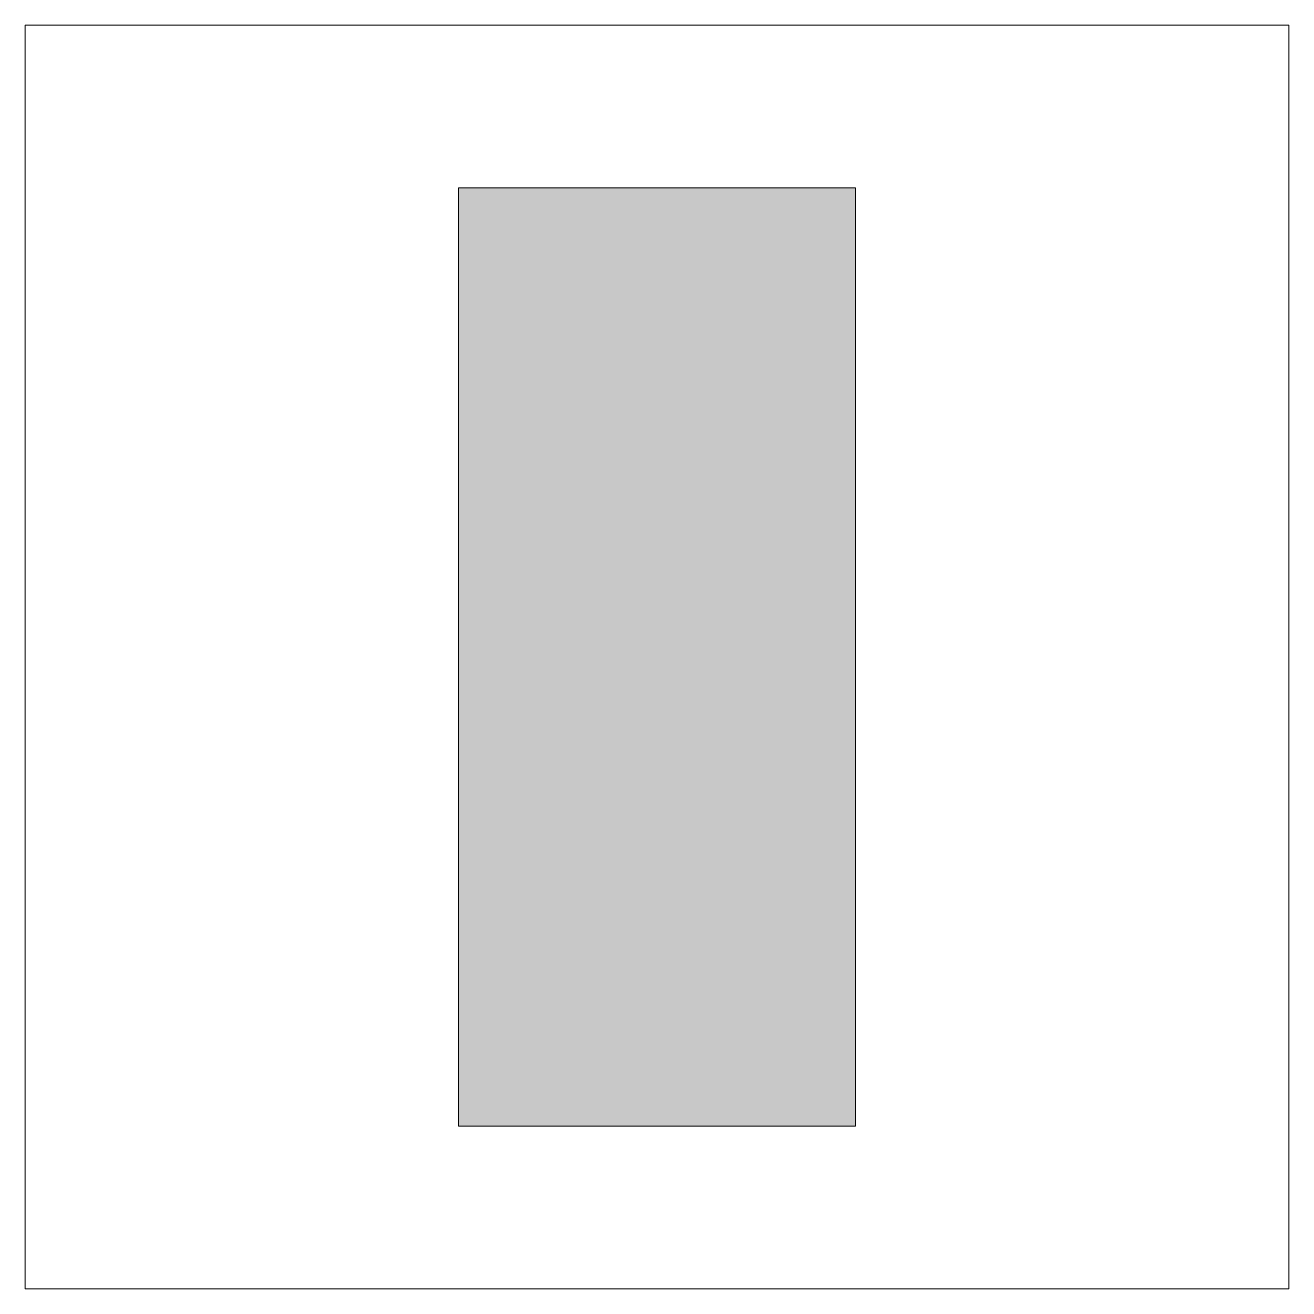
# Model space of a CAD drawing. Header units: inches. Extents: x 236 to 376, y 326 to 466.
import ezdxf

# ---------------------------------------------------------------- set-up
doc = ezdxf.new("R2010")
doc.units = ezdxf.units.IN
doc.header["$MEASUREMENT"] = 0
doc.layers.add('图层 1', color=7, linetype='Continuous')

# ---------------------------------------------------------------- blocks, each defined once
blk = doc.blocks.new('block 2')
at = {"layer": '图层 1'}
h = blk.add_hatch(color=7, dxfattribs=at)
h.dxf.hatch_style = 2
h.paths.add_polyline_path([(283.5, 448.5), (283.5, 344.5), (327.5, 344.5), (327.5, 448.5)])
at = {"layer": '图层 1', "lineweight": 0}
for points in [[(375.5, 466.5), (375.5, 326.5), (235.5, 326.5), (235.5, 466.5), (375.5, 466.5)], [(283.5, 448.5), (283.5, 344.5), (327.5, 344.5), (327.5, 448.5), (283.5, 448.5)]]:
    blk.add_lwpolyline(points, dxfattribs=at)
blk = doc.blocks.new('block 3')
at = {"layer": '图层 1'}
h = blk.add_hatch(color=7, dxfattribs=at)
h.dxf.hatch_style = 2
h.paths.add_polyline_path([(283.5, 448.5), (283.5, 344.5), (327.5, 344.5), (327.5, 448.5)])
at = {"layer": '图层 1', "lineweight": 0}
for points in [[(375.5, 466.5), (375.5, 326.5), (235.5, 326.5), (235.5, 466.5), (375.5, 466.5)], [(283.5, 448.5), (283.5, 344.5), (327.5, 344.5), (327.5, 448.5), (283.5, 448.5)]]:
    blk.add_lwpolyline(points, dxfattribs=at)
blk = doc.blocks.new('block 4')
at = {"layer": '图层 1'}
h = blk.add_hatch(color=7, dxfattribs=at)
h.dxf.hatch_style = 2
h.paths.add_polyline_path([(283.5, 448.5), (283.5, 344.5), (327.5, 344.5), (327.5, 448.5)])
at = {"layer": '图层 1', "lineweight": 0}
for points in [[(375.5, 466.5), (375.5, 326.5), (235.5, 326.5), (235.5, 466.5), (375.5, 466.5)], [(283.5, 448.5), (283.5, 344.5), (327.5, 344.5), (327.5, 448.5), (283.5, 448.5)]]:
    blk.add_lwpolyline(points, dxfattribs=at)
blk = doc.blocks.new('block 5')
at = {"layer": '图层 1'}
h = blk.add_hatch(color=7, dxfattribs=at)
h.dxf.hatch_style = 2
h.paths.add_polyline_path([(283.5, 448.5), (283.5, 344.5), (327.5, 344.5), (327.5, 448.5)])
at = {"layer": '图层 1', "lineweight": 0}
for points in [[(375.5, 466.5), (375.5, 326.5), (235.5, 326.5), (235.5, 466.5), (375.5, 466.5)], [(283.5, 448.5), (283.5, 344.5), (327.5, 344.5), (327.5, 448.5), (283.5, 448.5)]]:
    blk.add_lwpolyline(points, dxfattribs=at)
blk = doc.blocks.new('block 6')
at = {"layer": '图层 1'}
h = blk.add_hatch(color=7, dxfattribs=at)
h.dxf.hatch_style = 2
h.paths.add_polyline_path([(283.5, 448.5), (283.5, 344.5), (327.5, 344.5), (327.5, 448.5)])
at = {"layer": '图层 1', "lineweight": 0}
for points in [[(375.5, 466.5), (375.5, 326.5), (235.5, 326.5), (235.5, 466.5), (375.5, 466.5)], [(283.5, 448.5), (283.5, 344.5), (327.5, 344.5), (327.5, 448.5), (283.5, 448.5)]]:
    blk.add_lwpolyline(points, dxfattribs=at)
blk = doc.blocks.new('block 7')
at = {"layer": '图层 1'}
h = blk.add_hatch(color=7, dxfattribs=at)
h.dxf.hatch_style = 2
h.paths.add_polyline_path([(283.5, 448.5), (283.5, 344.5), (327.5, 344.5), (327.5, 448.5)])
at = {"layer": '图层 1', "lineweight": 0}
for points in [[(375.5, 466.5), (375.5, 326.5), (235.5, 326.5), (235.5, 466.5), (375.5, 466.5)], [(283.5, 448.5), (283.5, 344.5), (327.5, 344.5), (327.5, 448.5), (283.5, 448.5)]]:
    blk.add_lwpolyline(points, dxfattribs=at)
blk = doc.blocks.new('block 8')
at = {"layer": '图层 1'}
h = blk.add_hatch(color=7, dxfattribs=at)
h.dxf.hatch_style = 2
h.paths.add_polyline_path([(283.5, 448.5), (283.5, 344.5), (327.5, 344.5), (327.5, 448.5)])
at = {"layer": '图层 1', "lineweight": 0}
for points in [[(375.5, 466.5), (375.5, 326.5), (235.5, 326.5), (235.5, 466.5), (375.5, 466.5)], [(283.5, 448.5), (283.5, 344.5), (327.5, 344.5), (327.5, 448.5), (283.5, 448.5)]]:
    blk.add_lwpolyline(points, dxfattribs=at)
blk = doc.blocks.new('block 9')
at = {"layer": '图层 1'}
h = blk.add_hatch(color=7, dxfattribs=at)
h.dxf.hatch_style = 2
h.paths.add_polyline_path([(283.5, 448.5), (283.5, 344.5), (327.5, 344.5), (327.5, 448.5)])
at = {"layer": '图层 1', "lineweight": 0}
for points in [[(375.5, 466.5), (375.5, 326.5), (235.5, 326.5), (235.5, 466.5), (375.5, 466.5)], [(283.5, 448.5), (283.5, 344.5), (327.5, 344.5), (327.5, 448.5), (283.5, 448.5)]]:
    blk.add_lwpolyline(points, dxfattribs=at)
blk = doc.blocks.new('block 10')
at = {"layer": '图层 1'}
h = blk.add_hatch(color=7, dxfattribs=at)
h.dxf.hatch_style = 2
h.paths.add_polyline_path([(283.5, 448.5), (283.5, 344.5), (327.5, 344.5), (327.5, 448.5)])
at = {"layer": '图层 1', "lineweight": 0}
for points in [[(375.5, 466.5), (375.5, 326.5), (235.5, 326.5), (235.5, 466.5), (375.5, 466.5)], [(283.5, 448.5), (283.5, 344.5), (327.5, 344.5), (327.5, 448.5), (283.5, 448.5)]]:
    blk.add_lwpolyline(points, dxfattribs=at)
blk = doc.blocks.new('block 11')
at = {"layer": '图层 1'}
h = blk.add_hatch(color=7, dxfattribs=at)
h.dxf.hatch_style = 2
h.paths.add_polyline_path([(283.5, 448.5), (283.5, 344.5), (327.5, 344.5), (327.5, 448.5)])
at = {"layer": '图层 1', "lineweight": 0}
for points in [[(375.5, 466.5), (375.5, 326.5), (235.5, 326.5), (235.5, 466.5), (375.5, 466.5)], [(283.5, 448.5), (283.5, 344.5), (327.5, 344.5), (327.5, 448.5), (283.5, 448.5)]]:
    blk.add_lwpolyline(points, dxfattribs=at)
blk = doc.blocks.new('block 12')
at = {"layer": '图层 1'}
h = blk.add_hatch(color=7, dxfattribs=at)
h.dxf.hatch_style = 2
h.paths.add_polyline_path([(283.5, 448.5), (283.5, 344.5), (327.5, 344.5), (327.5, 448.5)])
at = {"layer": '图层 1', "lineweight": 0}
for points in [[(375.5, 466.5), (375.5, 326.5), (235.5, 326.5), (235.5, 466.5), (375.5, 466.5)], [(283.5, 448.5), (283.5, 344.5), (327.5, 344.5), (327.5, 448.5), (283.5, 448.5)]]:
    blk.add_lwpolyline(points, dxfattribs=at)
blk = doc.blocks.new('block 13')
at = {"layer": '图层 1'}
h = blk.add_hatch(color=7, dxfattribs=at)
h.dxf.hatch_style = 2
h.paths.add_polyline_path([(283.5, 448.5), (283.5, 344.5), (327.5, 344.5), (327.5, 448.5)])
at = {"layer": '图层 1', "lineweight": 0}
for points in [[(375.5, 466.5), (375.5, 326.5), (235.5, 326.5), (235.5, 466.5), (375.5, 466.5)], [(283.5, 448.5), (283.5, 344.5), (327.5, 344.5), (327.5, 448.5), (283.5, 448.5)]]:
    blk.add_lwpolyline(points, dxfattribs=at)
blk = doc.blocks.new('block 14')
at = {"layer": '图层 1'}
h = blk.add_hatch(color=7, dxfattribs=at)
h.dxf.hatch_style = 2
h.paths.add_polyline_path([(283.5, 448.5), (283.5, 344.5), (327.5, 344.5), (327.5, 448.5)])
at = {"layer": '图层 1', "lineweight": 0}
for points in [[(375.5, 466.5), (375.5, 326.5), (235.5, 326.5), (235.5, 466.5), (375.5, 466.5)], [(283.5, 448.5), (283.5, 344.5), (327.5, 344.5), (327.5, 448.5), (283.5, 448.5)]]:
    blk.add_lwpolyline(points, dxfattribs=at)
blk = doc.blocks.new('block 15')
at = {"layer": '图层 1'}
h = blk.add_hatch(color=7, dxfattribs=at)
h.dxf.hatch_style = 2
h.paths.add_polyline_path([(283.5, 448.5), (283.5, 344.5), (327.5, 344.5), (327.5, 448.5)])
at = {"layer": '图层 1', "lineweight": 0}
for points in [[(375.5, 466.5), (375.5, 326.5), (235.5, 326.5), (235.5, 466.5), (375.5, 466.5)], [(283.5, 448.5), (283.5, 344.5), (327.5, 344.5), (327.5, 448.5), (283.5, 448.5)]]:
    blk.add_lwpolyline(points, dxfattribs=at)
blk = doc.blocks.new('block 16')
at = {"layer": '图层 1'}
h = blk.add_hatch(color=7, dxfattribs=at)
h.dxf.hatch_style = 2
h.paths.add_polyline_path([(283.5, 448.5), (283.5, 344.5), (327.5, 344.5), (327.5, 448.5)])
at = {"layer": '图层 1', "lineweight": 0}
for points in [[(375.5, 466.5), (375.5, 326.5), (235.5, 326.5), (235.5, 466.5), (375.5, 466.5)], [(283.5, 448.5), (283.5, 344.5), (327.5, 344.5), (327.5, 448.5), (283.5, 448.5)]]:
    blk.add_lwpolyline(points, dxfattribs=at)
blk = doc.blocks.new('block 17')
at = {"layer": '图层 1'}
h = blk.add_hatch(color=7, dxfattribs=at)
h.dxf.hatch_style = 2
h.paths.add_polyline_path([(283.5, 448.5), (283.5, 344.5), (327.5, 344.5), (327.5, 448.5)])
at = {"layer": '图层 1', "lineweight": 0}
for points in [[(375.5, 466.5), (375.5, 326.5), (235.5, 326.5), (235.5, 466.5), (375.5, 466.5)], [(283.5, 448.5), (283.5, 344.5), (327.5, 344.5), (327.5, 448.5), (283.5, 448.5)]]:
    blk.add_lwpolyline(points, dxfattribs=at)
blk = doc.blocks.new('block 18')
at = {"layer": '图层 1'}
h = blk.add_hatch(color=7, dxfattribs=at)
h.dxf.hatch_style = 2
h.paths.add_polyline_path([(283.5, 448.5), (283.5, 344.5), (327.5, 344.5), (327.5, 448.5)])
at = {"layer": '图层 1', "lineweight": 0}
for points in [[(375.5, 466.5), (375.5, 326.5), (235.5, 326.5), (235.5, 466.5), (375.5, 466.5)], [(283.5, 448.5), (283.5, 344.5), (327.5, 344.5), (327.5, 448.5), (283.5, 448.5)]]:
    blk.add_lwpolyline(points, dxfattribs=at)
blk = doc.blocks.new('block 19')
at = {"layer": '图层 1'}
h = blk.add_hatch(color=7, dxfattribs=at)
h.dxf.hatch_style = 2
h.paths.add_polyline_path([(283.5, 448.5), (283.5, 344.5), (327.5, 344.5), (327.5, 448.5)])
at = {"layer": '图层 1', "lineweight": 0}
for points in [[(375.5, 466.5), (375.5, 326.5), (235.5, 326.5), (235.5, 466.5), (375.5, 466.5)], [(283.5, 448.5), (283.5, 344.5), (327.5, 344.5), (327.5, 448.5), (283.5, 448.5)]]:
    blk.add_lwpolyline(points, dxfattribs=at)
blk = doc.blocks.new('block 20')
at = {"layer": '图层 1'}
h = blk.add_hatch(color=7, dxfattribs=at)
h.dxf.hatch_style = 2
h.paths.add_polyline_path([(283.5, 448.5), (283.5, 344.5), (327.5, 344.5), (327.5, 448.5)])
at = {"layer": '图层 1', "lineweight": 0}
for points in [[(375.5, 466.5), (375.5, 326.5), (235.5, 326.5), (235.5, 466.5), (375.5, 466.5)], [(283.5, 448.5), (283.5, 344.5), (327.5, 344.5), (327.5, 448.5), (283.5, 448.5)]]:
    blk.add_lwpolyline(points, dxfattribs=at)
blk = doc.blocks.new('block 21')
at = {"layer": '图层 1'}
h = blk.add_hatch(color=7, dxfattribs=at)
h.dxf.hatch_style = 2
h.paths.add_polyline_path([(283.5, 448.5), (283.5, 344.5), (327.5, 344.5), (327.5, 448.5)])
at = {"layer": '图层 1', "lineweight": 0}
for points in [[(375.5, 466.5), (375.5, 326.5), (235.5, 326.5), (235.5, 466.5), (375.5, 466.5)], [(283.5, 448.5), (283.5, 344.5), (327.5, 344.5), (327.5, 448.5), (283.5, 448.5)]]:
    blk.add_lwpolyline(points, dxfattribs=at)
blk = doc.blocks.new('block 22')
at = {"layer": '图层 1'}
h = blk.add_hatch(color=7, dxfattribs=at)
h.dxf.hatch_style = 2
h.paths.add_polyline_path([(283.5, 448.5), (283.5, 344.5), (327.5, 344.5), (327.5, 448.5)])
at = {"layer": '图层 1', "lineweight": 0}
for points in [[(375.5, 466.5), (375.5, 326.5), (235.5, 326.5), (235.5, 466.5), (375.5, 466.5)], [(283.5, 448.5), (283.5, 344.5), (327.5, 344.5), (327.5, 448.5), (283.5, 448.5)]]:
    blk.add_lwpolyline(points, dxfattribs=at)
blk = doc.blocks.new('block 23')
at = {"layer": '图层 1'}
h = blk.add_hatch(color=7, dxfattribs=at)
h.dxf.hatch_style = 2
h.paths.add_polyline_path([(283.5, 448.5), (283.5, 344.5), (327.5, 344.5), (327.5, 448.5)])
at = {"layer": '图层 1', "lineweight": 0}
for points in [[(375.5, 466.5), (375.5, 326.5), (235.5, 326.5), (235.5, 466.5), (375.5, 466.5)], [(283.5, 448.5), (283.5, 344.5), (327.5, 344.5), (327.5, 448.5), (283.5, 448.5)]]:
    blk.add_lwpolyline(points, dxfattribs=at)
blk = doc.blocks.new('block 24')
at = {"layer": '图层 1'}
h = blk.add_hatch(color=7, dxfattribs=at)
h.dxf.hatch_style = 2
h.paths.add_polyline_path([(283.5, 448.5), (283.5, 344.5), (327.5, 344.5), (327.5, 448.5)])
at = {"layer": '图层 1', "lineweight": 0}
for points in [[(375.5, 466.5), (375.5, 326.5), (235.5, 326.5), (235.5, 466.5), (375.5, 466.5)], [(283.5, 448.5), (283.5, 344.5), (327.5, 344.5), (327.5, 448.5), (283.5, 448.5)]]:
    blk.add_lwpolyline(points, dxfattribs=at)
blk = doc.blocks.new('block 25')
at = {"layer": '图层 1'}
h = blk.add_hatch(color=7, dxfattribs=at)
h.dxf.hatch_style = 2
h.paths.add_polyline_path([(283.5, 448.5), (283.5, 344.5), (327.5, 344.5), (327.5, 448.5)])
at = {"layer": '图层 1', "lineweight": 0}
for points in [[(375.5, 466.5), (375.5, 326.5), (235.5, 326.5), (235.5, 466.5), (375.5, 466.5)], [(283.5, 448.5), (283.5, 344.5), (327.5, 344.5), (327.5, 448.5), (283.5, 448.5)]]:
    blk.add_lwpolyline(points, dxfattribs=at)
blk = doc.blocks.new('block 26')
at = {"layer": '图层 1'}
h = blk.add_hatch(color=7, dxfattribs=at)
h.dxf.hatch_style = 2
h.paths.add_polyline_path([(283.5, 448.5), (283.5, 344.5), (327.5, 344.5), (327.5, 448.5)])
at = {"layer": '图层 1', "lineweight": 0}
for points in [[(375.5, 466.5), (375.5, 326.5), (235.5, 326.5), (235.5, 466.5), (375.5, 466.5)], [(283.5, 448.5), (283.5, 344.5), (327.5, 344.5), (327.5, 448.5), (283.5, 448.5)]]:
    blk.add_lwpolyline(points, dxfattribs=at)
blk = doc.blocks.new('block 27')
at = {"layer": '图层 1'}
h = blk.add_hatch(color=7, dxfattribs=at)
h.dxf.hatch_style = 2
h.paths.add_polyline_path([(283.5, 448.5), (283.5, 344.5), (327.5, 344.5), (327.5, 448.5)])
at = {"layer": '图层 1', "lineweight": 0}
for points in [[(375.5, 466.5), (375.5, 326.5), (235.5, 326.5), (235.5, 466.5), (375.5, 466.5)], [(283.5, 448.5), (283.5, 344.5), (327.5, 344.5), (327.5, 448.5), (283.5, 448.5)]]:
    blk.add_lwpolyline(points, dxfattribs=at)
blk = doc.blocks.new('block 28')
at = {"layer": '图层 1'}
h = blk.add_hatch(color=7, dxfattribs=at)
h.dxf.hatch_style = 2
h.paths.add_polyline_path([(283.5, 448.5), (283.5, 344.5), (327.5, 344.5), (327.5, 448.5)])
at = {"layer": '图层 1', "lineweight": 0}
for points in [[(375.5, 466.5), (375.5, 326.5), (235.5, 326.5), (235.5, 466.5), (375.5, 466.5)], [(283.5, 448.5), (283.5, 344.5), (327.5, 344.5), (327.5, 448.5), (283.5, 448.5)]]:
    blk.add_lwpolyline(points, dxfattribs=at)
blk = doc.blocks.new('block 29')
at = {"layer": '图层 1'}
h = blk.add_hatch(color=7, dxfattribs=at)
h.dxf.hatch_style = 2
h.paths.add_polyline_path([(283.5, 448.5), (283.5, 344.5), (327.5, 344.5), (327.5, 448.5)])
at = {"layer": '图层 1', "lineweight": 0}
for points in [[(375.5, 466.5), (375.5, 326.5), (235.5, 326.5), (235.5, 466.5), (375.5, 466.5)], [(283.5, 448.5), (283.5, 344.5), (327.5, 344.5), (327.5, 448.5), (283.5, 448.5)]]:
    blk.add_lwpolyline(points, dxfattribs=at)
blk = doc.blocks.new('block 30')
at = {"layer": '图层 1'}
h = blk.add_hatch(color=7, dxfattribs=at)
h.dxf.hatch_style = 2
h.paths.add_polyline_path([(283.5, 448.5), (283.5, 344.5), (327.5, 344.5), (327.5, 448.5)])
at = {"layer": '图层 1', "lineweight": 0}
for points in [[(375.5, 466.5), (375.5, 326.5), (235.5, 326.5), (235.5, 466.5), (375.5, 466.5)], [(283.5, 448.5), (283.5, 344.5), (327.5, 344.5), (327.5, 448.5), (283.5, 448.5)]]:
    blk.add_lwpolyline(points, dxfattribs=at)
blk = doc.blocks.new('block 31')
at = {"layer": '图层 1'}
h = blk.add_hatch(color=7, dxfattribs=at)
h.dxf.hatch_style = 2
h.paths.add_polyline_path([(283.5, 448.5), (283.5, 344.5), (327.5, 344.5), (327.5, 448.5)])
at = {"layer": '图层 1', "lineweight": 0}
for points in [[(375.5, 466.5), (375.5, 326.5), (235.5, 326.5), (235.5, 466.5), (375.5, 466.5)], [(283.5, 448.5), (283.5, 344.5), (327.5, 344.5), (327.5, 448.5), (283.5, 448.5)]]:
    blk.add_lwpolyline(points, dxfattribs=at)
blk = doc.blocks.new('block 32')
at = {"layer": '图层 1'}
h = blk.add_hatch(color=7, dxfattribs=at)
h.dxf.hatch_style = 2
h.paths.add_polyline_path([(283.5, 448.5), (283.5, 344.5), (327.5, 344.5), (327.5, 448.5)])
at = {"layer": '图层 1', "lineweight": 0}
for points in [[(375.5, 466.5), (375.5, 326.5), (235.5, 326.5), (235.5, 466.5), (375.5, 466.5)], [(283.5, 448.5), (283.5, 344.5), (327.5, 344.5), (327.5, 448.5), (283.5, 448.5)]]:
    blk.add_lwpolyline(points, dxfattribs=at)
blk = doc.blocks.new('block 33')
at = {"layer": '图层 1'}
h = blk.add_hatch(color=7, dxfattribs=at)
h.dxf.hatch_style = 2
h.paths.add_polyline_path([(283.5, 448.5), (283.5, 344.5), (327.5, 344.5), (327.5, 448.5)])
at = {"layer": '图层 1', "lineweight": 0}
for points in [[(375.5, 466.5), (375.5, 326.5), (235.5, 326.5), (235.5, 466.5), (375.5, 466.5)], [(283.5, 448.5), (283.5, 344.5), (327.5, 344.5), (327.5, 448.5), (283.5, 448.5)]]:
    blk.add_lwpolyline(points, dxfattribs=at)
blk = doc.blocks.new('block 34')
at = {"layer": '图层 1'}
h = blk.add_hatch(color=7, dxfattribs=at)
h.dxf.hatch_style = 2
h.paths.add_polyline_path([(283.5, 448.5), (283.5, 344.5), (327.5, 344.5), (327.5, 448.5)])
at = {"layer": '图层 1', "lineweight": 0}
for points in [[(375.5, 466.5), (375.5, 326.5), (235.5, 326.5), (235.5, 466.5), (375.5, 466.5)], [(283.5, 448.5), (283.5, 344.5), (327.5, 344.5), (327.5, 448.5), (283.5, 448.5)]]:
    blk.add_lwpolyline(points, dxfattribs=at)
blk = doc.blocks.new('block 35')
at = {"layer": '图层 1'}
h = blk.add_hatch(color=7, dxfattribs=at)
h.dxf.hatch_style = 2
h.paths.add_polyline_path([(283.5, 448.5), (283.5, 344.5), (327.5, 344.5), (327.5, 448.5)])
at = {"layer": '图层 1', "lineweight": 0}
for points in [[(375.5, 466.5), (375.5, 326.5), (235.5, 326.5), (235.5, 466.5), (375.5, 466.5)], [(283.5, 448.5), (283.5, 344.5), (327.5, 344.5), (327.5, 448.5), (283.5, 448.5)]]:
    blk.add_lwpolyline(points, dxfattribs=at)
blk = doc.blocks.new('block 36')
at = {"layer": '图层 1'}
h = blk.add_hatch(color=7, dxfattribs=at)
h.dxf.hatch_style = 2
h.paths.add_polyline_path([(283.5, 448.5), (283.5, 344.5), (327.5, 344.5), (327.5, 448.5)])
at = {"layer": '图层 1', "lineweight": 0}
for points in [[(375.5, 466.5), (375.5, 326.5), (235.5, 326.5), (235.5, 466.5), (375.5, 466.5)], [(283.5, 448.5), (283.5, 344.5), (327.5, 344.5), (327.5, 448.5), (283.5, 448.5)]]:
    blk.add_lwpolyline(points, dxfattribs=at)
blk = doc.blocks.new('block 37')
at = {"layer": '图层 1'}
h = blk.add_hatch(color=7, dxfattribs=at)
h.dxf.hatch_style = 2
h.paths.add_polyline_path([(283.5, 448.5), (283.5, 344.5), (327.5, 344.5), (327.5, 448.5)])
at = {"layer": '图层 1', "lineweight": 0}
for points in [[(375.5, 466.5), (375.5, 326.5), (235.5, 326.5), (235.5, 466.5), (375.5, 466.5)], [(283.5, 448.5), (283.5, 344.5), (327.5, 344.5), (327.5, 448.5), (283.5, 448.5)]]:
    blk.add_lwpolyline(points, dxfattribs=at)
blk = doc.blocks.new('block 38')
at = {"layer": '图层 1'}
h = blk.add_hatch(color=7, dxfattribs=at)
h.dxf.hatch_style = 2
h.paths.add_polyline_path([(283.5, 448.5), (283.5, 344.5), (327.5, 344.5), (327.5, 448.5)])
at = {"layer": '图层 1', "lineweight": 0}
for points in [[(375.5, 466.5), (375.5, 326.5), (235.5, 326.5), (235.5, 466.5), (375.5, 466.5)], [(283.5, 448.5), (283.5, 344.5), (327.5, 344.5), (327.5, 448.5), (283.5, 448.5)]]:
    blk.add_lwpolyline(points, dxfattribs=at)
blk = doc.blocks.new('block 39')
at = {"layer": '图层 1'}
h = blk.add_hatch(color=7, dxfattribs=at)
h.dxf.hatch_style = 2
h.paths.add_polyline_path([(283.5, 448.5), (283.5, 344.5), (327.5, 344.5), (327.5, 448.5)])
at = {"layer": '图层 1', "lineweight": 0}
for points in [[(375.5, 466.5), (375.5, 326.5), (235.5, 326.5), (235.5, 466.5), (375.5, 466.5)], [(283.5, 448.5), (283.5, 344.5), (327.5, 344.5), (327.5, 448.5), (283.5, 448.5)]]:
    blk.add_lwpolyline(points, dxfattribs=at)
blk = doc.blocks.new('block 40')
at = {"layer": '图层 1'}
h = blk.add_hatch(color=7, dxfattribs=at)
h.dxf.hatch_style = 2
h.paths.add_polyline_path([(283.5, 448.5), (283.5, 344.5), (327.5, 344.5), (327.5, 448.5)])
at = {"layer": '图层 1', "lineweight": 0}
for points in [[(375.5, 466.5), (375.5, 326.5), (235.5, 326.5), (235.5, 466.5), (375.5, 466.5)], [(283.5, 448.5), (283.5, 344.5), (327.5, 344.5), (327.5, 448.5), (283.5, 448.5)]]:
    blk.add_lwpolyline(points, dxfattribs=at)
blk = doc.blocks.new('block 41')
at = {"layer": '图层 1'}
h = blk.add_hatch(color=7, dxfattribs=at)
h.dxf.hatch_style = 2
h.paths.add_polyline_path([(283.5, 448.5), (283.5, 344.5), (327.5, 344.5), (327.5, 448.5)])
at = {"layer": '图层 1', "lineweight": 0}
for points in [[(375.5, 466.5), (375.5, 326.5), (235.5, 326.5), (235.5, 466.5), (375.5, 466.5)], [(283.5, 448.5), (283.5, 344.5), (327.5, 344.5), (327.5, 448.5), (283.5, 448.5)]]:
    blk.add_lwpolyline(points, dxfattribs=at)

msp = doc.modelspace()

# ---------------------------------------------------------------- block references
at = {"layer": '图层 1'}
for name in ['block 2', 'block 3', 'block 4', 'block 5', 'block 6', 'block 7', 'block 8', 'block 9', 'block 10', 'block 11', 'block 12', 'block 13', 'block 14', 'block 15', 'block 16', 'block 17', 'block 18', 'block 19', 'block 20', 'block 21', 'block 22', 'block 23', 'block 24', 'block 25', 'block 26', 'block 27', 'block 28', 'block 29', 'block 30', 'block 31', 'block 32', 'block 33', 'block 34', 'block 35', 'block 36', 'block 37', 'block 38', 'block 39', 'block 40', 'block 41']:
    msp.add_blockref(name, (0, 0), dxfattribs=at)

doc.saveas('drawing.dxf')
